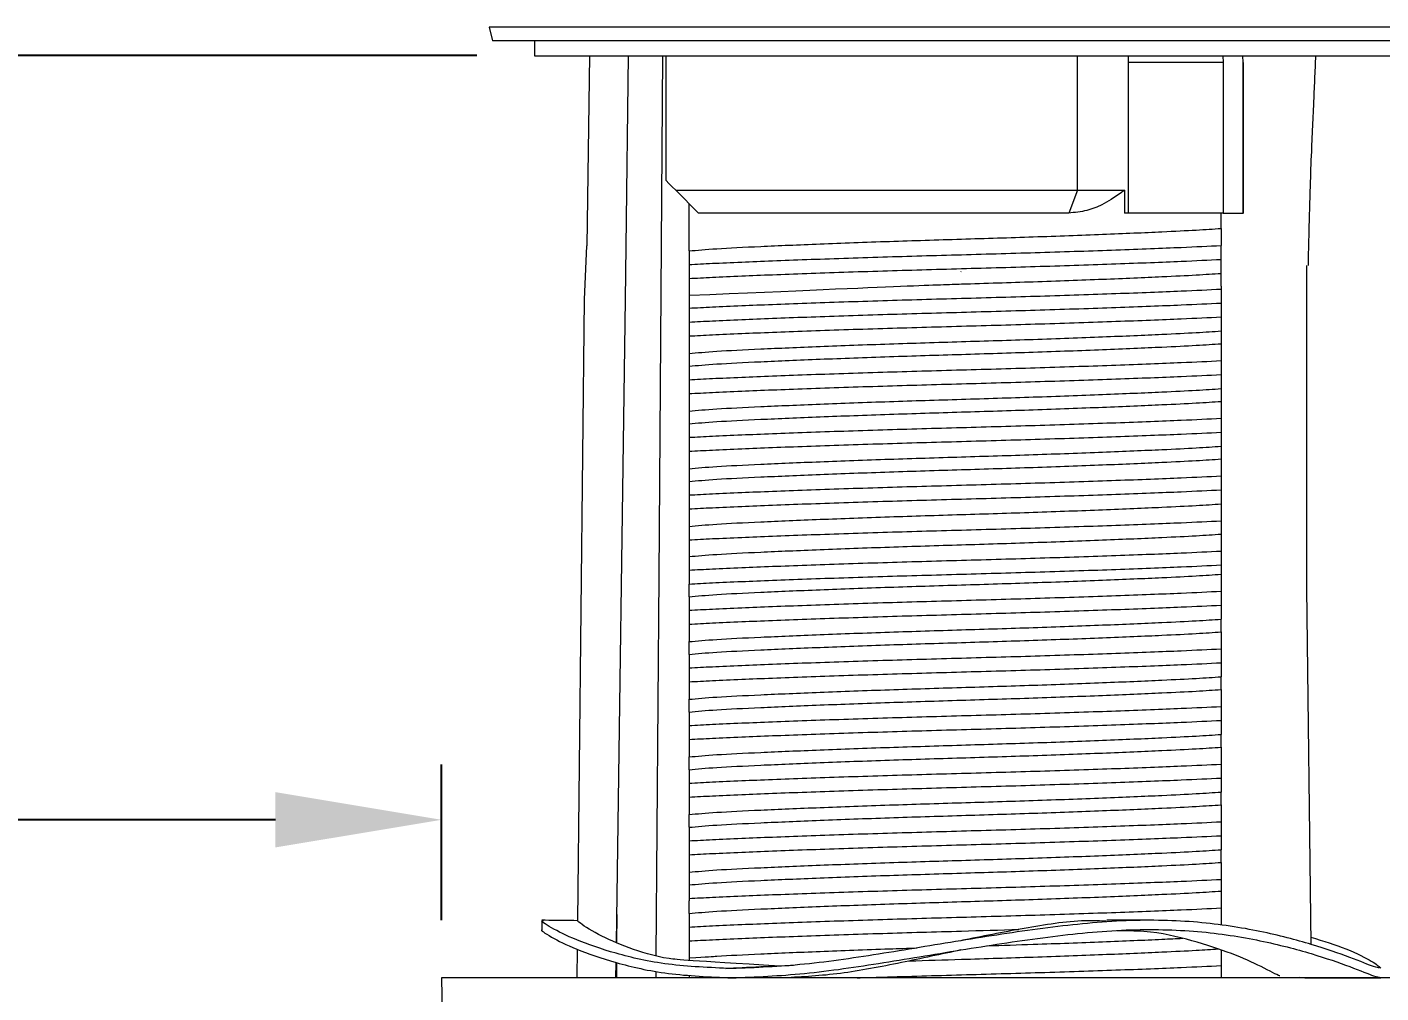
# Model space of a CAD drawing. Header units: inches. Extents: x 4.3 to 18.3, y 1.7 to 16.3.
# Drawn here: x 13.688 to 15.155, y 12.285 to 13.332 of the extents above; entities that cross this region are included whole.
import ezdxf

# ---------------------------------------------------------------- set-up
doc = ezdxf.new("R2010")
doc.units = ezdxf.units.IN
doc.header["$MEASUREMENT"] = 0
doc.header["$PDSIZE"] = -1
doc.layers.add('Dim', color=1, linetype='Continuous')
doc.layers.add('Object', color=4, linetype='Continuous')
doc.styles.get("Standard").update_dxf_attribs({"font": 'romans.shx'})
doc.dimstyles.get("Standard").update_dxf_attribs({"dimtxt": 0.125, "dimasz": 0.18, "dimexe": 0.06, "dimexo": 0.0625, "dimgap": 0.09, "dimtad": 0, "dimtih": 1, "dimtoh": 1, "dimdec": 4, "dimlfac": 2, "dimzin": 4, "dimdsep": 46, "dimlunit": 5, "dimtxsty": 'Standard', "dimcen": 0.09, "dimadec": 0, "dimazin": 1, "dimtfac": 1, "dimtdec": 4, "dimtofl": 0, "dimtmove": 0, "dimatfit": 0, "dimfxl": 0, "dimfrac": 2, "dimtolj": 1, "dimtzin": 0, "dimarcsym": 0})

# ---------------------------------------------------------------- blocks, each defined once
blk = doc.blocks.new('*D11')
at = {"layer": 'Defpoints', "color": 0}
for p in [(15.264, 12.4725), (14.1373, 12.3011), (15.264, 12.3011)]:
    blk.add_point(p, dxfattribs=at)
at = {"layer": 'Dim', "color": 0, "lineweight": -2}
for p, q in [((14.1373, 12.3636), (14.1373, 12.5325)), ((15.264, 12.3636), (15.264, 12.5325)), ((13.9573, 12.4725), (12.9119, 12.4725)), ((15.444, 12.4725), (15.624, 12.4725))]:
    blk.add_line(p, q, dxfattribs=at)
at = {"layer": 'Dim', "color": 0}
for points in [[(13.9573, 12.5025), (13.9573, 12.4425), (14.1373, 12.4725)], [(15.444, 12.5025), (15.444, 12.4425), (15.264, 12.4725)]]:
    blk.add_solid(points, dxfattribs=at)
at = {"layer": 'Dim', "color": 0, "insert": (12.3844, 12.4725), "char_height": 0.125, "attachment_point": 5}
blk.add_mtext('\\A1;2 1/4\\P [55mm]\\PClearance\\PRequired\\PDirectly\\PBelow\\PCounter', dxfattribs=at)
blk = doc.blocks.new('*D13')
at = {"layer": 'Defpoints', "color": 0}
for p in [(12.2831, 14.7845), (17.5049, 14.7845), (15.3602, 13.3011)]:
    blk.add_point(p, dxfattribs=at)
at = {"layer": 'Dim', "color": 0, "lineweight": -2}
for p, q in [((12.3456, 14.7845), (17.5649, 14.7845)), ((17.5049, 14.6045), (17.5049, 14.1534)), ((17.5049, 13.4811), (17.5049, 13.5508)), ((15.4227, 13.3011), (17.5649, 13.3011))]:
    blk.add_line(p, q, dxfattribs=at)
at = {"layer": 'Dim', "color": 0}
for points in [[(17.4749, 14.6045), (17.5349, 14.6045), (17.5049, 14.7845)], [(17.4749, 13.4811), (17.5349, 13.4811), (17.5049, 13.3011)]]:
    blk.add_solid(points, dxfattribs=at)
at = {"layer": 'Dim', "color": 0, "insert": (17.5049, 13.8521), "char_height": 0.125, "attachment_point": 5}
blk.add_mtext('\\A1;2 15/16\\P [75mm]', dxfattribs=at)
blk = doc.blocks.new('*D15')
at = {"layer": 'Defpoints', "color": 0}
for p in [(10.9986, 13.3011), (14.2381, 13.3011), (14.0329, 10.2028)]:
    blk.add_point(p, dxfattribs=at)
at = {"layer": 'Dim', "color": 0, "lineweight": -2}
for p, q in [((14.1756, 13.3011), (10.9386, 13.3011)), ((10.9986, 13.1211), (10.9986, 12.0278)), ((10.9986, 10.3828), (10.9986, 11.4252)), ((13.9704, 10.2028), (10.9386, 10.2028))]:
    blk.add_line(p, q, dxfattribs=at)
at = {"layer": 'Dim', "color": 0}
for points in [[(10.9686, 13.1211), (11.0286, 13.1211), (10.9986, 13.3011)], [(10.9686, 10.3828), (11.0286, 10.3828), (10.9986, 10.2028)]]:
    blk.add_solid(points, dxfattribs=at)
at = {"layer": 'Dim', "color": 0, "insert": (10.9986, 11.7265), "char_height": 0.125, "attachment_point": 5}
blk.add_mtext('\\A1;6 3/16\\P [155mm]', dxfattribs=at)
blk = doc.blocks.new('*D16')
at = {"layer": 'Defpoints', "color": 0}
for p in [(14.2381, 13.3011), (10.1019, 4.9757), (14.7006, 4.9757)]:
    blk.add_point(p, dxfattribs=at)
at = {"layer": 'Dim', "color": 0, "lineweight": -2}
for p, q in [((14.1756, 13.3011), (10.0419, 13.3011)), ((10.1019, 13.1211), (10.1019, 9.4413)), ((10.1019, 5.1557), (10.1019, 8.8387)), ((14.6381, 4.9757), (10.0419, 4.9757))]:
    blk.add_line(p, q, dxfattribs=at)
at = {"layer": 'Dim', "color": 0}
for points in [[(10.0719, 13.1211), (10.1319, 13.1211), (10.1019, 13.3011)], [(10.0719, 5.1557), (10.1319, 5.1557), (10.1019, 4.9757)]]:
    blk.add_solid(points, dxfattribs=at)
at = {"layer": 'Dim', "color": 0, "insert": (10.1019, 9.14), "char_height": 0.125, "attachment_point": 5}
blk.add_mtext('\\A1;16 5/8\\P [425mm]', dxfattribs=at)

msp = doc.modelspace()

# ---------------------------------------------------------------- linework, layer by layer
at = {"layer": 'Object', "color": 4, "linetype": 'Continuous', "lineweight": 15}
for p, q in [((15.409299, 13.332111), (14.188827, 13.332111)), ((14.188827, 13.332111), (14.192566, 13.317111)), ((15.405559, 13.317111), (14.192566, 13.317111)), ((14.238146, 13.317111), (14.238146, 13.301079)), ((14.238146, 13.301079), (15.360193, 13.301079)), ((14.297743, 13.301079), (14.294878, 13.09479)), ((14.337372, 13.094121), (14.339996, 13.300961)), ((14.372987, 12.736604), (14.3771, 13.301079)), ((14.380638, 13.165576), (14.380638, 13.301079)), ((14.826334, 13.155142), (14.826334, 13.301079)), ((14.881248, 13.301079), (14.881248, 13.130143)), ((14.984307, 13.293528), (14.881248, 13.293528)), ((14.983805, 13.301079), (14.984307, 13.293528)), ((14.984307, 13.293528), (14.984307, 13.130143)), ((15.006022, 13.293528), (15.005508, 13.301079)), ((15.006022, 13.293528), (15.006405, 13.293528)), ((15.006022, 13.130143), (15.006022, 13.293528)), ((15.006405, 13.130143), (15.006405, 13.293528)), ((14.415779, 13.130434), (14.391071, 13.155142)), ((14.391071, 13.155142), (14.826334, 13.155142)), ((14.826334, 13.155142), (14.816942, 13.130434)), ((14.826334, 13.155142), (14.877399, 13.155142)), ((14.877399, 13.155142), (14.877399, 13.130143)), ((14.405638, 13.089347), (14.405638, 13.140576)), ((14.816942, 13.130434), (14.415779, 13.130434)), ((14.95507, 13.130143), (14.877399, 13.130143)), ((14.984307, 13.130143), (14.95507, 13.130143)), ((14.982126, 13.113745), (14.982126, 13.130143)), ((14.984307, 13.130143), (15.006022, 13.130143)), ((15.006405, 13.130143), (15.006022, 13.130143)), ((14.294452, 13.09479), (14.291747, 13.036604)), ((14.336574, 13.036604), (14.337372, 13.094121)), ((14.982126, 13.051245), (14.982126, 13.095368)), ((14.700049, 13.066831), (14.700341, 13.066907)), ((14.291747, 13.036604), (14.284643, 12.362919)), ((14.326886, 12.339117), (14.336574, 13.036604)), ((14.369985, 12.324599), (14.372987, 12.736604)), ((14.405638, 12.714347), (14.405638, 12.728161)), ((14.982126, 12.676245), (14.982126, 12.690059)), ((14.405638, 12.651847), (14.405638, 12.665661)), ((14.982126, 12.613745), (14.982126, 12.627559)), ((14.405638, 12.589347), (14.405638, 12.603161)), ((14.982126, 12.551244), (14.982126, 12.565059)), ((14.405638, 12.526847), (14.405638, 12.540661)), ((14.982126, 12.488745), (14.982126, 12.502559)), ((14.405638, 12.464348), (14.405638, 12.478161)), ((14.982126, 12.426245), (14.982126, 12.440059)), ((14.405638, 12.37086), (14.405638, 12.384674)), ((14.327314, 12.369908), (14.327089, 12.339031)), ((14.245952, 12.363224), (14.245952, 12.353224)), ((14.904883, 12.363578), (14.858297, 12.363578)), ((14.284284, 12.332068), (14.283854, 12.301079)), ((14.326358, 12.301079), (14.326589, 12.317723)), ((14.326933, 12.317625), (14.326813, 12.301079)), ((15.092161, 12.301079), (14.137265, 12.301079)), ((14.137265, 12.301079), (14.137958, 12.26136)), ((14.369814, 12.301079), (14.369863, 12.307885)), ((15.26401, 12.301079), (15.092161, 12.301079))]:
    msp.add_line(p, q, dxfattribs=at)
at = {"layer": 'Object', "color": 2, "linetype": 'Continuous', "lineweight": 15}
for p, q in [((15.074991, 12.723379), (15.074887, 13.073644)), ((15.079563, 12.337398), (15.074991, 12.723379))]:
    msp.add_line(p, q, dxfattribs=at)
at = {"layer": 'Object', "color": 4, "linetype": 'Continuous', "lineweight": 15, "flags": 128}
msp.add_lwpolyline([(14.380638, 13.165576), (14.383733, 13.16248), (14.387213, 13.159001), (14.391071, 13.155142)], dxfattribs=at)
at = {"layer": 'Object', "color": 2, "linetype": 'Continuous', "lineweight": 15}
msp.add_open_spline([(15.076671, 13.073644), (15.076927, 13.085733), (15.077534, 13.114374), (15.078669, 13.155794), (15.080128, 13.195289), (15.081512, 13.224516), (15.082681, 13.250721), (15.083637, 13.275007), (15.084421, 13.292435), (15.08481, 13.301079)], degree=3, knots=[0, 0, 0, 0, 0.15851215, 0.37554773, 0.54046608, 0.68084871, 0.76850115, 0.88517933, 1, 1, 1, 1], dxfattribs=at)
at = {"layer": 'Object', "color": 4, "linetype": 'Continuous', "lineweight": 15}
for points, knots in [([(14.877399, 13.155142), (14.864542, 13.146058), (14.846358, 13.133211), (14.823606, 13.131063), (14.816942, 13.130434)], [0, 0, 0, 0, 0.707097, 1, 1, 1, 1]), ([(14.405638, 13.089347), (14.414442, 13.090168), (14.432055, 13.091811), (14.481774, 13.094239), (14.545751, 13.096997), (14.621016, 13.099754), (14.700636, 13.102205), (14.780264, 13.104654), (14.855506, 13.107416), (14.914314, 13.109931), (14.956664, 13.112017), (14.973704, 13.113173), (14.982126, 13.113745)], [0, 0, 0, 0, 0.10359718, 0.20724637, 0.3150708, 0.42289535, 0.52703795, 0.63118053, 0.73900509, 0.84682967, 0.92429456, 1, 1, 1, 1]), ([(14.982126, 13.113745), (14.982126, 13.11215), (14.982126, 13.108962), (14.982126, 13.102905), (14.982126, 13.098162), (14.982126, 13.095368)], [0, 0, 0, 0, 0.29123288, 0.58246139, 1, 1, 1, 1]), ([(14.405638, 13.074598), (14.413696, 13.075028), (14.430042, 13.0759), (14.470665, 13.077719), (14.531059, 13.080068), (14.613442, 13.082833), (14.70062, 13.085281), (14.787902, 13.087732), (14.869962, 13.09049), (14.93698, 13.093073), (14.968375, 13.094581), (14.982126, 13.095242)], [0, 0, 0, 0, 0.06823989, 0.13843289, 0.2668113, 0.39518972, 0.51918589, 0.64318207, 0.77156047, 0.8999389, 1, 1, 1, 1]), ([(14.405638, 13.089347), (14.405638, 13.087498), (14.405638, 13.084719), (14.405638, 13.079367), (14.405638, 13.076272), (14.405638, 13.074723)], [0, 0, 0, 0, 0.49896837, 0.74937868, 1, 1, 1, 1]), ([(14.405638, 13.059506), (14.413696, 13.059936), (14.430042, 13.060808), (14.470665, 13.062627), (14.531059, 13.064976), (14.613442, 13.067741), (14.70062, 13.070189), (14.787902, 13.07264), (14.869962, 13.075399), (14.93698, 13.077981), (14.968375, 13.079489), (14.982126, 13.08015)], [0, 0, 0, 0, 0.06823988, 0.13843289, 0.2668113, 0.39518972, 0.51918589, 0.64318207, 0.77156047, 0.8999389, 1, 1, 1, 1]), ([(14.405638, 13.074723), (14.405638, 13.074162), (14.405638, 13.073367), (14.405638, 13.071288), (14.405638, 13.069604), (14.405638, 13.067833), (14.405638, 13.066299), (14.405638, 13.064608), (14.405638, 13.062533), (14.405638, 13.06079), (14.405638, 13.059984), (14.405638, 13.059632)], [0, 0, 0, 0, 0.22731839, 0.32180567, 0.41716608, 0.47803457, 0.53908057, 0.59812677, 0.69631448, 0.86720562, 1, 1, 1, 1]), ([(14.405638, 13.059632), (14.405638, 12.735866), (14.405638, 12.732568), (14.405638, 12.730087), (14.405638, 12.728161)], [0, 0, 0, 0, 0.22365261, 1, 1, 1, 1]), ([(14.405846, 13.041205), (14.64925, 13.051897), (14.700706, 13.05354), (14.780328, 13.055965), (14.855488, 13.058731), (14.914317, 13.061245), (14.956663, 13.063331), (14.973704, 13.064487), (14.982126, 13.065058)], [0, 0, 0, 0, 0.17878157, 0.35960752, 0.54682658, 0.73404568, 0.86855034, 1, 1, 1, 1]), ([(14.405638, 13.027315), (14.413696, 13.027745), (14.430042, 13.028617), (14.470665, 13.030437), (14.531059, 13.032786), (14.613442, 13.03555), (14.70062, 13.037999), (14.787902, 13.04045), (14.869962, 13.043208), (14.93698, 13.04579), (14.968375, 13.047299), (14.982126, 13.04796)], [0, 0, 0, 0, 0.06823989, 0.13843289, 0.2668113, 0.39518972, 0.51918589, 0.64318207, 0.77156047, 0.8999389, 1, 1, 1, 1]), ([(14.982126, 13.051245), (14.982126, 13.04965), (14.982126, 13.046462), (14.982126, 13.040404), (14.982126, 13.035662), (14.982126, 13.032868)], [0, 0, 0, 0, 0.29123412, 0.58246269, 1, 1, 1, 1]), ([(14.405638, 13.012223), (14.413696, 13.012653), (14.430042, 13.013525), (14.470665, 13.015345), (14.531059, 13.017694), (14.613442, 13.020458), (14.70062, 13.022907), (14.787902, 13.025358), (14.869962, 13.028116), (14.93698, 13.030698), (14.968375, 13.032207), (14.982126, 13.032868)], [0, 0, 0, 0, 0.06823988, 0.13843289, 0.2668113, 0.39518972, 0.51918589, 0.64318207, 0.77156047, 0.8999389, 1, 1, 1, 1]), ([(14.405638, 13.012223), (14.413696, 13.012653), (14.430042, 13.013526), (14.470665, 13.015345), (14.531059, 13.017694), (14.613442, 13.020459), (14.70062, 13.022907), (14.787902, 13.025358), (14.869962, 13.028117), (14.93698, 13.030698), (14.968375, 13.032207), (14.982126, 13.032868)], [0, 0, 0, 0, 0.06823989, 0.1384329, 0.26681131, 0.39518972, 0.51918589, 0.64318206, 0.77156048, 0.89993888, 1, 1, 1, 1]), ([(14.982126, 13.032868), (14.982126, 12.735707), (14.982126, 12.733207), (14.982126, 12.727895), (14.982126, 12.723158), (14.982126, 12.720368)], [0, 0, 0, 0, 0.18712689, 0.52113264, 1, 1, 1, 1]), ([(14.405638, 12.997131), (14.413696, 12.997561), (14.430042, 12.998434), (14.470665, 13.000253), (14.531059, 13.002603), (14.613442, 13.005367), (14.70062, 13.007815), (14.787902, 13.010266), (14.869962, 13.013025), (14.93698, 13.015606), (14.968375, 13.017115), (14.982126, 13.017776)], [0, 0, 0, 0, 0.06823989, 0.13843289, 0.26681131, 0.39518972, 0.51918589, 0.64318206, 0.77156048, 0.89993888, 1, 1, 1, 1]), ([(14.405638, 12.978162), (14.414442, 12.978982), (14.432055, 12.980624), (14.481774, 12.983053), (14.545751, 12.985811), (14.621016, 12.988568), (14.700636, 12.991019), (14.780264, 12.993468), (14.855506, 12.99623), (14.914314, 12.998746), (14.956664, 13.000831), (14.973704, 13.001987), (14.982126, 13.002559)], [0, 0, 0, 0, 0.10359717, 0.20724637, 0.3150708, 0.42289535, 0.52703795, 0.63118053, 0.73900508, 0.84682967, 0.92429456, 1, 1, 1, 1]), ([(14.405638, 12.964347), (14.414442, 12.965168), (14.432055, 12.966811), (14.481774, 12.969239), (14.545751, 12.971997), (14.621016, 12.974754), (14.700636, 12.977205), (14.780264, 12.979654), (14.855506, 12.982416), (14.914314, 12.984931), (14.956664, 12.987017), (14.973704, 12.988173), (14.982126, 12.988745)], [0, 0, 0, 0, 0.10359718, 0.20724637, 0.3150708, 0.42289535, 0.52703795, 0.63118053, 0.73900509, 0.84682967, 0.92429456, 1, 1, 1, 1]), ([(14.405638, 12.949723), (14.413696, 12.950153), (14.430042, 12.951026), (14.470665, 12.952845), (14.531059, 12.955194), (14.613442, 12.957959), (14.70062, 12.960407), (14.787902, 12.962858), (14.869962, 12.965616), (14.93698, 12.968199), (14.968375, 12.969707), (14.982126, 12.970368)], [0, 0, 0, 0, 0.06823989, 0.13843289, 0.2668113, 0.39518972, 0.51918589, 0.64318207, 0.77156047, 0.8999389, 1, 1, 1, 1]), ([(14.405638, 12.934632), (14.413696, 12.935062), (14.430042, 12.935934), (14.470665, 12.937753), (14.531059, 12.940102), (14.613442, 12.942867), (14.70062, 12.945315), (14.787902, 12.947766), (14.869962, 12.950524), (14.93698, 12.953107), (14.968375, 12.954615), (14.982126, 12.955276)], [0, 0, 0, 0, 0.06823988, 0.13843289, 0.2668113, 0.39518972, 0.51918589, 0.64318207, 0.77156047, 0.8999389, 1, 1, 1, 1]), ([(14.405638, 12.915661), (14.414442, 12.916482), (14.432055, 12.918125), (14.481774, 12.920553), (14.545751, 12.923311), (14.621016, 12.926068), (14.700636, 12.928519), (14.780264, 12.930968), (14.855506, 12.93373), (14.914314, 12.936245), (14.956664, 12.938331), (14.973704, 12.939487), (14.982126, 12.940059)], [0, 0, 0, 0, 0.10359718, 0.20724637, 0.3150708, 0.42289536, 0.52703795, 0.63118053, 0.73900509, 0.84682967, 0.92429456, 1, 1, 1, 1]), ([(14.405638, 12.901847), (14.414442, 12.902668), (14.432055, 12.904311), (14.481774, 12.90674), (14.545751, 12.909497), (14.621016, 12.912254), (14.700636, 12.914705), (14.780264, 12.917154), (14.855506, 12.919916), (14.914314, 12.922432), (14.956664, 12.924517), (14.973704, 12.925673), (14.982126, 12.926245)], [0, 0, 0, 0, 0.10359718, 0.20724638, 0.3150708, 0.42289535, 0.52703794, 0.63118053, 0.73900508, 0.84682967, 0.92429456, 1, 1, 1, 1]), ([(14.405638, 12.887223), (14.413696, 12.887653), (14.430042, 12.888526), (14.470665, 12.890345), (14.531059, 12.892695), (14.613442, 12.895458), (14.70062, 12.897908), (14.787902, 12.900358), (14.869962, 12.903117), (14.93698, 12.905698), (14.968375, 12.907207), (14.982126, 12.907868)], [0, 0, 0, 0, 0.06823989, 0.13843289, 0.26681131, 0.39518971, 0.51918589, 0.64318206, 0.77156048, 0.89993888, 1, 1, 1, 1]), ([(14.405638, 12.872132), (14.413696, 12.872562), (14.430042, 12.873434), (14.470665, 12.875253), (14.531059, 12.877603), (14.613442, 12.880366), (14.70062, 12.882816), (14.787902, 12.885266), (14.869962, 12.888024), (14.93698, 12.890607), (14.968375, 12.892115), (14.982126, 12.892776)], [0, 0, 0, 0, 0.06823989, 0.13843289, 0.26681131, 0.39518971, 0.51918589, 0.64318206, 0.77156046, 0.89993888, 1, 1, 1, 1]), ([(14.405638, 12.853162), (14.414442, 12.853982), (14.432055, 12.855624), (14.481774, 12.858054), (14.545751, 12.860811), (14.621016, 12.863568), (14.700636, 12.866019), (14.780264, 12.868468), (14.855506, 12.87123), (14.914314, 12.873746), (14.956664, 12.875831), (14.973704, 12.876987), (14.982126, 12.877559)], [0, 0, 0, 0, 0.10359717, 0.20724637, 0.31507079, 0.42289535, 0.52703793, 0.63118053, 0.73900508, 0.84682967, 0.92429456, 1, 1, 1, 1]), ([(14.405638, 12.839348), (14.414442, 12.840168), (14.432055, 12.84181), (14.481774, 12.844239), (14.545751, 12.846997), (14.621016, 12.849754), (14.700636, 12.852205), (14.780264, 12.854654), (14.855506, 12.857416), (14.914314, 12.859932), (14.956664, 12.862017), (14.973704, 12.863173), (14.982126, 12.863745)], [0, 0, 0, 0, 0.10359717, 0.20724637, 0.3150708, 0.42289535, 0.52703793, 0.63118053, 0.73900508, 0.84682967, 0.92429456, 1, 1, 1, 1]), ([(14.405638, 12.824723), (14.413696, 12.825153), (14.430042, 12.826025), (14.470665, 12.827845), (14.531059, 12.830194), (14.613442, 12.832959), (14.70062, 12.835407), (14.787902, 12.837858), (14.869962, 12.840617), (14.93698, 12.843199), (14.968375, 12.844707), (14.982126, 12.845368)], [0, 0, 0, 0, 0.06823989, 0.1384329, 0.26681131, 0.39518972, 0.51918589, 0.64318206, 0.77156048, 0.8999389, 1, 1, 1, 1]), ([(14.405638, 12.809631), (14.413696, 12.810061), (14.430042, 12.810934), (14.470665, 12.812753), (14.531059, 12.815103), (14.613442, 12.817867), (14.70062, 12.820315), (14.787902, 12.822766), (14.869962, 12.825525), (14.93698, 12.828106), (14.968375, 12.829615), (14.982126, 12.830276)], [0, 0, 0, 0, 0.06823989, 0.13843289, 0.26681131, 0.39518972, 0.51918589, 0.64318206, 0.77156048, 0.89993888, 1, 1, 1, 1]), ([(14.405638, 12.790662), (14.414442, 12.791482), (14.432055, 12.793124), (14.481774, 12.795553), (14.545751, 12.798311), (14.621016, 12.801068), (14.700636, 12.803519), (14.780264, 12.805968), (14.855506, 12.80873), (14.914314, 12.811245), (14.956664, 12.813331), (14.973704, 12.814487), (14.982126, 12.815059)], [0, 0, 0, 0, 0.10359717, 0.20724637, 0.3150708, 0.42289535, 0.52703793, 0.63118053, 0.73900508, 0.84682967, 0.92429456, 1, 1, 1, 1]), ([(14.405638, 12.790662), (14.414442, 12.791482), (14.432055, 12.793125), (14.481774, 12.795553), (14.545751, 12.798311), (14.621016, 12.801068), (14.700636, 12.803519), (14.780264, 12.805968), (14.855506, 12.80873), (14.914314, 12.811245), (14.956664, 12.813331), (14.973704, 12.814487), (14.982126, 12.815059)], [0, 0, 0, 0, 0.10359718, 0.20724637, 0.3150708, 0.42289535, 0.52703795, 0.63118053, 0.73900508, 0.84682967, 0.92429456, 1, 1, 1, 1]), ([(14.405638, 12.776037), (14.413696, 12.776467), (14.430042, 12.777339), (14.470665, 12.779159), (14.531059, 12.781508), (14.613442, 12.784273), (14.70062, 12.786721), (14.787902, 12.789172), (14.869962, 12.79193), (14.93698, 12.794513), (14.968375, 12.796021), (14.982126, 12.796682)], [0, 0, 0, 0, 0.06823989, 0.1384329, 0.26681131, 0.39518972, 0.51918589, 0.64318206, 0.77156048, 0.8999389, 1, 1, 1, 1]), ([(14.405638, 12.757877), (14.414442, 12.758698), (14.432055, 12.76034), (14.481774, 12.762769), (14.545751, 12.765527), (14.621016, 12.768284), (14.700636, 12.770735), (14.780264, 12.773184), (14.855506, 12.775946), (14.914314, 12.778461), (14.956664, 12.780547), (14.973704, 12.781703), (14.982126, 12.782274)], [0, 0, 0, 0, 0.10359718, 0.20724637, 0.3150708, 0.42289536, 0.52703795, 0.63118053, 0.73900509, 0.84682967, 0.92429456, 1, 1, 1, 1]), ([(14.405638, 12.743253), (14.413696, 12.743683), (14.430042, 12.744556), (14.470665, 12.746375), (14.531059, 12.748725), (14.613442, 12.751488), (14.70062, 12.753937), (14.787902, 12.756388), (14.869962, 12.759146), (14.93698, 12.761728), (14.968375, 12.763237), (14.982126, 12.763898)], [0, 0, 0, 0, 0.06823989, 0.13843289, 0.26681131, 0.39518971, 0.51918589, 0.64318206, 0.77156046, 0.89993888, 1, 1, 1, 1]), ([(14.405638, 12.728161), (14.413696, 12.728591), (14.430042, 12.729464), (14.470665, 12.731283), (14.531059, 12.733632), (14.613442, 12.736397), (14.70062, 12.738845), (14.787902, 12.741296), (14.869962, 12.744054), (14.93698, 12.746637), (14.968375, 12.748145), (14.982126, 12.748806)], [0, 0, 0, 0, 0.06823989, 0.13843289, 0.2668113, 0.39518972, 0.51918589, 0.64318207, 0.77156047, 0.8999389, 1, 1, 1, 1]), ([(14.405638, 12.714347), (14.414442, 12.715168), (14.432055, 12.716811), (14.481774, 12.719239), (14.545751, 12.721997), (14.621016, 12.724754), (14.700636, 12.727205), (14.780264, 12.729654), (14.855506, 12.732416), (14.914314, 12.734931), (14.956664, 12.737017), (14.973704, 12.738173), (14.982126, 12.738744)], [0, 0, 0, 0, 0.10359718, 0.20724637, 0.3150708, 0.42289536, 0.52703795, 0.63118053, 0.73900509, 0.84682967, 0.92429456, 1, 1, 1, 1]), ([(14.405638, 12.699723), (14.413696, 12.700153), (14.430042, 12.701026), (14.470665, 12.702845), (14.531059, 12.705195), (14.613442, 12.707958), (14.70062, 12.710407), (14.787902, 12.712858), (14.869962, 12.715616), (14.93698, 12.718198), (14.968375, 12.719707), (14.982126, 12.720368)], [0, 0, 0, 0, 0.06823989, 0.13843289, 0.26681131, 0.39518971, 0.51918589, 0.64318206, 0.77156046, 0.89993888, 1, 1, 1, 1]), ([(14.982126, 12.720368), (14.982126, 12.719599), (14.982126, 12.718536), (14.982126, 12.715974), (14.982126, 12.714073), (14.982126, 12.712167), (14.982126, 12.710369), (14.982126, 12.708405), (14.982126, 12.706504), (14.982126, 12.705711), (14.982126, 12.705276)], [0, 0, 0, 0, 0.25577249, 0.3535624, 0.45218662, 0.52389032, 0.59559758, 0.68872621, 0.82907024, 1, 1, 1, 1]), ([(14.405638, 12.714347), (14.405638, 12.712497), (14.405638, 12.709719), (14.405638, 12.704367), (14.405638, 12.701272), (14.405638, 12.699723)], [0, 0, 0, 0, 0.49896837, 0.74937868, 1, 1, 1, 1]), ([(14.405638, 12.684632), (14.413696, 12.685062), (14.430042, 12.685934), (14.470665, 12.687753), (14.531059, 12.690102), (14.613442, 12.692867), (14.70062, 12.695315), (14.787902, 12.697766), (14.869962, 12.700524), (14.93698, 12.703107), (14.968375, 12.704615), (14.982126, 12.705276)], [0, 0, 0, 0, 0.06823989, 0.13843289, 0.2668113, 0.39518972, 0.51918589, 0.64318207, 0.77156047, 0.8999389, 1, 1, 1, 1]), ([(14.405638, 12.699723), (14.405638, 12.699162), (14.405638, 12.698367), (14.405638, 12.696288), (14.405638, 12.694604), (14.405638, 12.692833), (14.405638, 12.691299), (14.405638, 12.689608), (14.405638, 12.687533), (14.405638, 12.685791), (14.405638, 12.684984), (14.405638, 12.684632)], [0, 0, 0, 0, 0.227318462, 0.321805776, 0.417156742, 0.478036568, 0.539082585, 0.598128813, 0.696316555, 0.867201485, 1, 1, 1, 1]), ([(14.982126, 12.705276), (14.982126, 12.703571), (14.982126, 12.70016), (14.982126, 12.694927), (14.982126, 12.691849), (14.982126, 12.690059)], [0, 0, 0, 0, 0.29499571, 0.58999675, 1, 1, 1, 1]), ([(14.405638, 12.665661), (14.414442, 12.666482), (14.432055, 12.668124), (14.481774, 12.670554), (14.545751, 12.673311), (14.621016, 12.676068), (14.700636, 12.678519), (14.780264, 12.680968), (14.855506, 12.68373), (14.914314, 12.686245), (14.956664, 12.688331), (14.973704, 12.689487), (14.982126, 12.690059)], [0, 0, 0, 0, 0.10359718, 0.20724638, 0.3150708, 0.42289535, 0.52703794, 0.63118053, 0.73900508, 0.84682966, 0.92429456, 1, 1, 1, 1]), ([(14.405638, 12.684632), (14.405638, 12.682883), (14.405638, 12.678289), (14.405638, 12.671659), (14.405638, 12.667662), (14.405638, 12.665661)], [0, 0, 0, 0, 0.23490429, 0.61712134, 1, 1, 1, 1]), ([(14.405638, 12.651847), (14.414442, 12.652668), (14.432055, 12.65431), (14.481774, 12.656739), (14.545751, 12.659497), (14.621016, 12.662254), (14.700636, 12.664705), (14.780264, 12.667154), (14.855506, 12.669916), (14.914314, 12.672431), (14.956664, 12.674517), (14.973704, 12.675673), (14.982126, 12.676245)], [0, 0, 0, 0, 0.10359718, 0.20724638, 0.3150708, 0.42289535, 0.52703794, 0.63118054, 0.73900508, 0.84682967, 0.92429456, 1, 1, 1, 1]), ([(14.982126, 12.676245), (14.982126, 12.67465), (14.982126, 12.671462), (14.982126, 12.665404), (14.982126, 12.660662), (14.982126, 12.657868)], [0, 0, 0, 0, 0.29123412, 0.58246269, 1, 1, 1, 1]), ([(14.405638, 12.637223), (14.413696, 12.637653), (14.430042, 12.638526), (14.470665, 12.640345), (14.531059, 12.642695), (14.613442, 12.645459), (14.70062, 12.647907), (14.787902, 12.650358), (14.869962, 12.653117), (14.93698, 12.655698), (14.968375, 12.657207), (14.982126, 12.657868)], [0, 0, 0, 0, 0.06823989, 0.13843289, 0.26681131, 0.39518972, 0.51918589, 0.64318206, 0.77156048, 0.89993888, 1, 1, 1, 1]), ([(14.405638, 12.651847), (14.405638, 12.649998), (14.405638, 12.64722), (14.405638, 12.641867), (14.405638, 12.638772), (14.405638, 12.637223)], [0, 0, 0, 0, 0.49896771, 0.74937873, 1, 1, 1, 1]), ([(14.982126, 12.657868), (14.982126, 12.657099), (14.982126, 12.656036), (14.982126, 12.653474), (14.982126, 12.651573), (14.982126, 12.649667), (14.982126, 12.647869), (14.982126, 12.645905), (14.982126, 12.644004), (14.982126, 12.643211), (14.982126, 12.642776)], [0, 0, 0, 0, 0.2557736, 0.35355469, 0.45219077, 0.52389478, 0.59559014, 0.68872966, 0.8290743, 1, 1, 1, 1]), ([(14.405638, 12.622131), (14.413696, 12.622561), (14.430042, 12.623434), (14.470665, 12.625253), (14.531059, 12.627603), (14.613442, 12.630366), (14.70062, 12.632816), (14.787902, 12.635266), (14.869962, 12.638025), (14.93698, 12.640606), (14.968375, 12.642115), (14.982126, 12.642776)], [0, 0, 0, 0, 0.06823989, 0.13843289, 0.26681131, 0.39518971, 0.51918589, 0.64318206, 0.77156048, 0.89993888, 1, 1, 1, 1]), ([(14.405638, 12.637223), (14.405638, 12.636662), (14.405638, 12.635866), (14.405638, 12.633787), (14.405638, 12.632104), (14.405638, 12.630333), (14.405638, 12.628799), (14.405638, 12.627108), (14.405638, 12.625033), (14.405638, 12.62329), (14.405638, 12.622484), (14.405638, 12.622131)], [0, 0, 0, 0, 0.2273197, 0.32180753, 0.41715901, 0.47803917, 0.5390738, 0.59812035, 0.69630863, 0.86720076, 1, 1, 1, 1]), ([(14.982126, 12.642776), (14.982126, 12.641071), (14.982126, 12.637661), (14.982126, 12.632427), (14.982126, 12.629349), (14.982126, 12.627559)], [0, 0, 0, 0, 0.294995421, 0.589996169, 1, 1, 1, 1]), ([(14.405638, 12.603161), (14.414442, 12.603982), (14.432055, 12.605624), (14.481774, 12.608053), (14.545751, 12.610811), (14.621016, 12.613568), (14.700636, 12.616019), (14.780264, 12.618468), (14.855506, 12.62123), (14.914314, 12.623745), (14.956664, 12.625831), (14.973704, 12.626987), (14.982126, 12.627559)], [0, 0, 0, 0, 0.10359717, 0.20724637, 0.3150708, 0.42289535, 0.52703793, 0.63118053, 0.73900508, 0.84682967, 0.92429456, 1, 1, 1, 1]), ([(14.405638, 12.622131), (14.405638, 12.620383), (14.405638, 12.61579), (14.405638, 12.609159), (14.405638, 12.605162), (14.405638, 12.603161)], [0, 0, 0, 0, 0.234903485, 0.617121759, 1, 1, 1, 1]), ([(14.405638, 12.589347), (14.414442, 12.590168), (14.432055, 12.591811), (14.481774, 12.594239), (14.545751, 12.596997), (14.621016, 12.599754), (14.700636, 12.602205), (14.780264, 12.604654), (14.855506, 12.607416), (14.914314, 12.609931), (14.956664, 12.612017), (14.973704, 12.613173), (14.982126, 12.613745)], [0, 0, 0, 0, 0.10359718, 0.20724637, 0.3150708, 0.42289535, 0.52703795, 0.63118053, 0.73900508, 0.84682967, 0.92429456, 1, 1, 1, 1]), ([(14.982126, 12.613745), (14.982126, 12.61215), (14.982126, 12.608962), (14.982126, 12.602905), (14.982126, 12.598162), (14.982126, 12.595368)], [0, 0, 0, 0, 0.29123288, 0.58246139, 1, 1, 1, 1]), ([(14.405638, 12.574723), (14.413696, 12.575153), (14.430042, 12.576025), (14.470665, 12.577845), (14.531059, 12.580194), (14.613442, 12.582959), (14.70062, 12.585407), (14.787902, 12.587858), (14.869962, 12.590616), (14.93698, 12.593199), (14.968375, 12.594707), (14.982126, 12.595368)], [0, 0, 0, 0, 0.06823988, 0.13843289, 0.2668113, 0.39518972, 0.51918589, 0.64318207, 0.77156047, 0.8999389, 1, 1, 1, 1]), ([(14.405638, 12.589347), (14.405638, 12.587498), (14.405638, 12.584719), (14.405638, 12.579367), (14.405638, 12.576272), (14.405638, 12.574723)], [0, 0, 0, 0, 0.49896837, 0.74937868, 1, 1, 1, 1]), ([(14.982126, 12.595368), (14.982126, 12.594599), (14.982126, 12.593535), (14.982126, 12.590974), (14.982126, 12.589073), (14.982126, 12.587167), (14.982126, 12.585369), (14.982126, 12.583405), (14.982126, 12.581504), (14.982126, 12.580711), (14.982126, 12.580276)], [0, 0, 0, 0, 0.25577434, 0.35355572, 0.45219209, 0.52389631, 0.59559188, 0.68873167, 0.829069, 1, 1, 1, 1]), ([(14.405638, 12.559631), (14.413696, 12.560061), (14.430042, 12.560934), (14.470665, 12.562753), (14.531059, 12.565102), (14.613442, 12.567867), (14.70062, 12.570315), (14.787902, 12.572766), (14.869962, 12.575525), (14.93698, 12.578107), (14.968375, 12.579615), (14.982126, 12.580276)], [0, 0, 0, 0, 0.06823989, 0.1384329, 0.26681131, 0.39518972, 0.51918589, 0.64318206, 0.77156048, 0.8999389, 1, 1, 1, 1]), ([(14.405638, 12.574723), (14.405638, 12.574162), (14.405638, 12.573367), (14.405638, 12.571287), (14.405638, 12.569604), (14.405638, 12.567833), (14.405638, 12.566299), (14.405638, 12.564608), (14.405638, 12.562533), (14.405638, 12.56079), (14.405638, 12.559984), (14.405638, 12.559631)], [0, 0, 0, 0, 0.227318, 0.32181221, 0.41716298, 0.47803136, 0.53907726, 0.59812336, 0.69631091, 0.86720176, 1, 1, 1, 1]), ([(14.982126, 12.580276), (14.982126, 12.578571), (14.982126, 12.57516), (14.982126, 12.569927), (14.982126, 12.566849), (14.982126, 12.565059)], [0, 0, 0, 0, 0.294995421, 0.589996169, 1, 1, 1, 1]), ([(14.405638, 12.540661), (14.414442, 12.541482), (14.432055, 12.543125), (14.481774, 12.545553), (14.545751, 12.548311), (14.621016, 12.551068), (14.700636, 12.553519), (14.780264, 12.555968), (14.855506, 12.55873), (14.914314, 12.561245), (14.956664, 12.563331), (14.973704, 12.564487), (14.982126, 12.565059)], [0, 0, 0, 0, 0.10359718, 0.20724637, 0.3150708, 0.42289535, 0.52703795, 0.63118053, 0.73900509, 0.84682967, 0.92429456, 1, 1, 1, 1]), ([(14.405638, 12.559631), (14.405638, 12.557883), (14.405638, 12.55329), (14.405638, 12.546659), (14.405638, 12.542662), (14.405638, 12.540661)], [0, 0, 0, 0, 0.23490352, 0.61712095, 1, 1, 1, 1]), ([(14.405638, 12.526847), (14.414442, 12.527668), (14.432055, 12.529311), (14.481774, 12.531739), (14.545751, 12.534497), (14.621016, 12.537254), (14.700636, 12.539705), (14.780264, 12.542154), (14.855506, 12.544916), (14.914314, 12.547431), (14.956664, 12.549517), (14.973704, 12.550673), (14.982126, 12.551244)], [0, 0, 0, 0, 0.10359718, 0.20724637, 0.3150708, 0.42289536, 0.52703795, 0.63118053, 0.73900509, 0.84682967, 0.92429457, 1, 1, 1, 1]), ([(14.982126, 12.551244), (14.982126, 12.54965), (14.982126, 12.546462), (14.982126, 12.540404), (14.982126, 12.535662), (14.982126, 12.532868)], [0, 0, 0, 0, 0.291233281, 0.582462203, 1, 1, 1, 1]), ([(14.405638, 12.512223), (14.413696, 12.512653), (14.430042, 12.513526), (14.470665, 12.515345), (14.531059, 12.517695), (14.613442, 12.520458), (14.70062, 12.522907), (14.787902, 12.525358), (14.869962, 12.528116), (14.93698, 12.530698), (14.968375, 12.532207), (14.982126, 12.532868)], [0, 0, 0, 0, 0.06823989, 0.13843289, 0.26681131, 0.39518971, 0.51918589, 0.64318206, 0.77156046, 0.89993888, 1, 1, 1, 1]), ([(14.982126, 12.532868), (14.982126, 12.532099), (14.982126, 12.531036), (14.982126, 12.528474), (14.982126, 12.526573), (14.982126, 12.524667), (14.982126, 12.522869), (14.982126, 12.520905), (14.982126, 12.519004), (14.982126, 12.518211), (14.982126, 12.517776)], [0, 0, 0, 0, 0.25577193, 0.35355239, 0.45218783, 0.52389137, 0.59559846, 0.68872689, 0.82907061, 1, 1, 1, 1]), ([(14.405638, 12.526847), (14.405638, 12.524997), (14.405638, 12.522219), (14.405638, 12.516867), (14.405638, 12.513772), (14.405638, 12.512223)], [0, 0, 0, 0, 0.49896837, 0.74937868, 1, 1, 1, 1]), ([(14.405638, 12.497132), (14.413696, 12.497562), (14.430042, 12.498434), (14.470665, 12.500253), (14.531059, 12.502603), (14.613442, 12.505366), (14.70062, 12.507815), (14.787902, 12.510266), (14.869962, 12.513024), (14.93698, 12.515607), (14.968375, 12.517115), (14.982126, 12.517776)], [0, 0, 0, 0, 0.06823989, 0.13843289, 0.26681131, 0.39518972, 0.51918589, 0.64318207, 0.77156047, 0.8999389, 1, 1, 1, 1]), ([(14.982126, 12.517776), (14.982126, 12.516071), (14.982126, 12.51266), (14.982126, 12.507427), (14.982126, 12.504349), (14.982126, 12.502559)], [0, 0, 0, 0, 0.29499571, 0.58999675, 1, 1, 1, 1]), ([(14.405638, 12.512223), (14.405638, 12.511662), (14.405638, 12.510867), (14.405638, 12.508788), (14.405638, 12.507104), (14.405638, 12.505333), (14.405638, 12.503799), (14.405638, 12.502108), (14.405638, 12.500033), (14.405638, 12.498291), (14.405638, 12.497484), (14.405638, 12.497132)], [0, 0, 0, 0, 0.22731866, 0.32180605, 0.4171571, 0.47803698, 0.53907133, 0.59812847, 0.69631629, 0.86720137, 1, 1, 1, 1]), ([(14.405638, 12.478161), (14.414442, 12.478982), (14.432055, 12.480624), (14.481774, 12.483054), (14.545751, 12.485811), (14.621016, 12.488568), (14.700636, 12.491019), (14.780264, 12.493468), (14.855506, 12.49623), (14.914314, 12.498746), (14.956664, 12.500831), (14.973704, 12.501987), (14.982126, 12.502559)], [0, 0, 0, 0, 0.10359718, 0.20724638, 0.3150708, 0.42289535, 0.52703794, 0.63118053, 0.73900508, 0.84682967, 0.92429456, 1, 1, 1, 1]), ([(14.405638, 12.497132), (14.405638, 12.495383), (14.405638, 12.49079), (14.405638, 12.484159), (14.405638, 12.480162), (14.405638, 12.478161)], [0, 0, 0, 0, 0.23490331, 0.61712129, 1, 1, 1, 1]), ([(14.405638, 12.464348), (14.414442, 12.465168), (14.432055, 12.46681), (14.481774, 12.46924), (14.545751, 12.471997), (14.621016, 12.474754), (14.700636, 12.477205), (14.780264, 12.479654), (14.855506, 12.482416), (14.914314, 12.484931), (14.956664, 12.487017), (14.973704, 12.488173), (14.982126, 12.488745)], [0, 0, 0, 0, 0.10359717, 0.20724637, 0.31507079, 0.42289535, 0.52703793, 0.63118053, 0.73900508, 0.84682967, 0.92429456, 1, 1, 1, 1]), ([(14.982126, 12.488745), (14.982126, 12.48715), (14.982126, 12.483962), (14.982126, 12.477904), (14.982126, 12.473162), (14.982126, 12.470368)], [0, 0, 0, 0, 0.29123412, 0.58246269, 1, 1, 1, 1]), ([(14.405638, 12.449723), (14.413696, 12.450153), (14.430042, 12.451026), (14.470665, 12.452845), (14.531059, 12.455194), (14.613442, 12.457959), (14.70062, 12.460407), (14.787902, 12.462857), (14.869962, 12.465617), (14.93698, 12.468198), (14.968375, 12.469707), (14.982126, 12.470368)], [0, 0, 0, 0, 0.06823989, 0.13843289, 0.26681131, 0.39518972, 0.51918589, 0.64318206, 0.77156048, 0.89993888, 1, 1, 1, 1]), ([(14.405638, 12.464348), (14.405638, 12.462498), (14.405638, 12.45972), (14.405638, 12.454367), (14.405638, 12.451272), (14.405638, 12.449723)], [0, 0, 0, 0, 0.498968, 0.74937887, 1, 1, 1, 1]), ([(14.982126, 12.470368), (14.982126, 12.469599), (14.982126, 12.468536), (14.982126, 12.465974), (14.982126, 12.464073), (14.982126, 12.462167), (14.982126, 12.460369), (14.982126, 12.458405), (14.982126, 12.456504), (14.982126, 12.455711), (14.982126, 12.455276)], [0, 0, 0, 0, 0.2557736, 0.35355469, 0.45219077, 0.52389478, 0.59559014, 0.68872966, 0.8290743, 1, 1, 1, 1]), ([(14.405638, 12.434631), (14.413696, 12.435061), (14.430042, 12.435934), (14.470665, 12.437753), (14.531059, 12.440103), (14.613442, 12.442866), (14.70062, 12.445316), (14.787902, 12.447766), (14.869962, 12.450525), (14.93698, 12.453106), (14.968375, 12.454615), (14.982126, 12.455276)], [0, 0, 0, 0, 0.06823989, 0.13843289, 0.26681131, 0.39518971, 0.51918589, 0.64318206, 0.77156048, 0.89993888, 1, 1, 1, 1]), ([(14.405638, 12.449723), (14.405638, 12.449162), (14.405638, 12.448367), (14.405638, 12.446287), (14.405638, 12.444604), (14.405638, 12.442833), (14.405638, 12.441299), (14.405638, 12.439608), (14.405638, 12.437533), (14.405638, 12.43579), (14.405638, 12.434984), (14.405638, 12.434631)], [0, 0, 0, 0, 0.22731475, 0.32180941, 0.41716063, 0.47804062, 0.53907508, 0.59812147, 0.69630947, 0.86720113, 1, 1, 1, 1]), ([(14.982126, 12.455276), (14.982126, 12.453571), (14.982126, 12.450161), (14.982126, 12.444927), (14.982126, 12.441849), (14.982126, 12.440059)], [0, 0, 0, 0, 0.294995421, 0.589996169, 1, 1, 1, 1]), ([(14.405638, 12.415661), (14.414442, 12.416482), (14.432055, 12.418124), (14.481774, 12.420553), (14.545751, 12.423311), (14.621016, 12.426068), (14.700636, 12.428519), (14.780264, 12.430968), (14.855506, 12.43373), (14.914314, 12.436245), (14.956664, 12.438331), (14.973704, 12.439487), (14.982126, 12.440059)], [0, 0, 0, 0, 0.10359717, 0.20724637, 0.3150708, 0.42289535, 0.52703793, 0.63118053, 0.73900508, 0.84682967, 0.92429456, 1, 1, 1, 1]), ([(14.405638, 12.434631), (14.405638, 12.432883), (14.405638, 12.42829), (14.405638, 12.421659), (14.405638, 12.417662), (14.405638, 12.384674)], [0, 0, 0, 0, 0.234903485, 0.617121759, 1, 1, 1, 1]), ([(14.405638, 12.401847), (14.414442, 12.402668), (14.432055, 12.404311), (14.481774, 12.406739), (14.545751, 12.409497), (14.621016, 12.412254), (14.700636, 12.414705), (14.780264, 12.417154), (14.855506, 12.419916), (14.914314, 12.422431), (14.956664, 12.424517), (14.973704, 12.425673), (14.982126, 12.426245)], [0, 0, 0, 0, 0.10359718, 0.20724637, 0.3150708, 0.42289535, 0.52703795, 0.63118053, 0.73900509, 0.84682967, 0.92429456, 1, 1, 1, 1]), ([(14.982126, 12.426245), (14.982126, 12.376112), (14.982126, 12.375048), (14.982126, 12.372486), (14.982126, 12.370586), (14.982126, 12.36868), (14.982126, 12.366882), (14.982126, 12.364918), (14.982126, 12.363017), (14.982126, 12.362224), (14.982126, 12.361789)], [0, 0, 0, 0, 0.255774042, 0.35355531, 0.452180133, 0.523896866, 0.595592349, 0.688732034, 0.829069201, 1, 1, 1, 1]), ([(14.405638, 12.387223), (14.413696, 12.387653), (14.430042, 12.388526), (14.470665, 12.390345), (14.531059, 12.392694), (14.613442, 12.395459), (14.70062, 12.397907), (14.787902, 12.400358), (14.869962, 12.403116), (14.93698, 12.405699), (14.968375, 12.407207), (14.982126, 12.407868)], [0, 0, 0, 0, 0.06823989, 0.13843289, 0.2668113, 0.39518972, 0.51918589, 0.64318207, 0.77156047, 0.8999389, 1, 1, 1, 1]), ([(14.405638, 12.37086), (14.414442, 12.371681), (14.432055, 12.373323), (14.481774, 12.375752), (14.545751, 12.37851), (14.621016, 12.381266), (14.700636, 12.383718), (14.780264, 12.386167), (14.855506, 12.388929), (14.914314, 12.391444), (14.956664, 12.39353), (14.973704, 12.394686), (14.982126, 12.395257)], [0, 0, 0, 0, 0.10359718, 0.20724637, 0.3150708, 0.42289535, 0.52703795, 0.63118053, 0.73900509, 0.84682967, 0.92429456, 1, 1, 1, 1]), ([(14.405638, 12.356236), (14.413696, 12.356666), (14.430042, 12.357538), (14.470665, 12.359358), (14.531059, 12.361707), (14.613442, 12.364471), (14.70062, 12.36692), (14.787902, 12.369371), (14.869962, 12.372129), (14.93698, 12.374711), (14.968375, 12.37622), (14.982126, 12.376881)], [0, 0, 0, 0, 0.06823989, 0.13843289, 0.2668113, 0.39518972, 0.51918589, 0.64318207, 0.77156047, 0.8999389, 1, 1, 1, 1]), ([(14.405638, 12.37086), (14.405638, 12.36901), (14.405638, 12.366232), (14.405638, 12.36088), (14.405638, 12.357785), (14.405638, 12.356236)], [0, 0, 0, 0, 0.49896837, 0.74937868, 1, 1, 1, 1]), ([(14.246605, 12.352865), (14.24639, 12.352914), (14.2433, 12.353627), (14.255067, 12.345521), (14.281047, 12.332576), (14.324451, 12.31738), (14.380278, 12.30434), (14.428136, 12.302162), (14.451915, 12.301079)], [0, 0, 0, 0, 0.01460137, 0.21033399, 0.40853439, 0.60755065, 0.80501389, 1, 1, 1, 1]), ([(14.451915, 12.311079), (14.428138, 12.312161), (14.380282, 12.314337), (14.324433, 12.32739), (14.281115, 12.342539), (14.254813, 12.355655), (14.24321, 12.363786), (14.246984, 12.362816), (14.247614, 12.362654)], [0, 0, 0, 0, 0.19030693, 0.38303155, 0.57727201, 0.77071601, 0.96175159, 1, 1, 1, 1]), ([(14.284643, 12.362919), (14.277902, 12.363447), (14.271868, 12.363429), (14.26047, 12.363426), (14.250983, 12.363467), (14.246107, 12.363489)], [0.328226909, 0.328226909, 0.328226909, 0.328226909, 0.411511815, 0.697508792, 1, 1, 1, 1]), ([(14.504092, 12.313902), (14.403949, 12.319888), (14.375113, 12.321818), (14.338579, 12.333726), (14.306222, 12.347973), (14.288003, 12.359543), (14.285115, 12.362445), (14.284643, 12.362919)], [0, 0, 0, 0, 0.14839918, 0.41352584, 0.68150861, 0.94799201, 1, 1, 1, 1]), ([(14.405638, 12.356236), (14.405638, 12.355675), (14.405638, 12.35488), (14.405638, 12.3528), (14.405638, 12.351117), (14.405638, 12.349345), (14.405638, 12.347812), (14.405638, 12.346121), (14.405638, 12.344046), (14.405638, 12.342314), (14.405638, 12.341511), (14.405638, 12.319963)], [0, 0, 0, 0, 0.227318928, 0.321813531, 0.417164692, 0.478033321, 0.539079464, 0.598125812, 0.696313756, 0.867205307, 0.997344195, 0.997344195, 0.997344195, 0.997344195]), ([(14.405638, 12.341144), (14.413696, 12.341574), (14.430042, 12.342446), (14.470665, 12.344266), (14.531059, 12.346615), (14.613442, 12.349379), (14.692754, 12.351607), (14.742381, 12.353), (14.762877, 12.353604)], [0, 0, 0, 0, 0.06823988, 0.138432889, 0.266811297, 0.395189715, 0.519185886, 0.609221232, 0.609221232, 0.609221232, 0.609221232]), ([(15.153661, 12.312005), (15.15244, 12.311995), (15.149675, 12.311973), (15.123539, 12.322857), (15.08219, 12.337278), (15.026495, 12.352006), (14.958802, 12.362755), (14.880145, 12.364725), (14.794329, 12.356194), (14.70534, 12.342394), (14.616418, 12.327428), (14.529696, 12.314328), (14.477732, 12.312158), (14.451915, 12.311079)], [0, 0, 0, 0, 0.07307182, 0.1655496, 0.25902981, 0.35251014, 0.44498792, 0.53649316, 0.62856087, 0.72178935, 0.8154016, 0.90828348, 1, 1, 1, 1]), ([(14.451915, 12.301079), (14.477732, 12.302158), (14.529696, 12.304328), (14.616418, 12.317429), (14.70534, 12.332393), (14.794329, 12.346194), (14.880145, 12.354725), (14.958802, 12.352755), (15.026495, 12.342006), (15.08219, 12.327278), (15.123539, 12.312857), (15.149675, 12.301973), (15.15244, 12.301995), (15.153661, 12.302005)], [0, 0, 0, 0, 0.09171652, 0.1845984, 0.2782106, 0.37143912, 0.4635068, 0.55501204, 0.64748982, 0.74097015, 0.8344504, 0.92692818, 1, 1, 1, 1]), ([(14.857481, 12.362459), (14.851197, 12.362749), (14.825012, 12.363955), (14.772498, 12.355685), (14.725786, 12.346758), (14.70161, 12.341635), (14.700214, 12.34134)], [0, 0, 0, 0, 0.13181721, 0.54926519, 0.97396247, 1, 1, 1, 1]), ([(14.728503, 12.335892), (14.745366, 12.336416), (14.788952, 12.3378), (14.855506, 12.340243), (14.907744, 12.342477), (14.933531, 12.343712), (14.940532, 12.344068)], [0.563963162, 0.563963162, 0.563963162, 0.563963162, 0.631180534, 0.739005092, 0.846829667, 0.891550865, 0.891550865, 0.891550865, 0.891550865]), ([(15.045929, 12.303188), (15.045762, 12.303227), (15.04368, 12.303719), (15.026301, 12.313301), (14.995384, 12.327249), (14.951951, 12.341676), (14.909659, 12.35185), (14.879273, 12.352057), (14.869509, 12.352124)], [0, 0, 0, 0, 0.01903773, 0.23687102, 0.45794759, 0.67902373, 0.89685679, 1, 1, 1, 1]), ([(15.079469, 12.345362), (15.093, 12.341056), (15.121374, 12.331927), (15.14819, 12.317971), (15.15292, 12.313761), (15.15527, 12.311669)], [0.019611198, 0.019611198, 0.019611198, 0.019611198, 0.323567573, 0.663902833, 1, 1, 1, 1]), ([(14.405638, 12.322762), (14.426492, 12.323986), (14.441958, 12.325121), (14.481774, 12.327066), (14.545751, 12.329824), (14.605945, 12.332029), (14.642468, 12.333214), (14.652447, 12.333532)], [0.062754188, 0.062754188, 0.062754188, 0.062754188, 0.103597181, 0.207246368, 0.315070802, 0.422895347, 0.463003664, 0.463003664, 0.463003664, 0.463003664]), ([(14.700214, 12.33134), (14.67864, 12.326717), (14.634337, 12.317223), (14.568868, 12.304338), (14.528613, 12.302159), (14.50866, 12.301079)], [0, 0, 0, 0, 0.32373196, 0.6648078, 1, 1, 1, 1]), ([(14.644199, 12.319454), (14.6628, 12.320053), (14.70795, 12.321442), (14.780264, 12.323667), (14.855506, 12.326429), (14.914314, 12.328944), (14.955084, 12.330952), (14.971507, 12.332039), (14.978873, 12.332537)], [0.45192837, 0.45192837, 0.45192837, 0.45192837, 0.527037946, 0.631180533, 0.739005091, 0.846829666, 0.924294572, 0.990265171, 0.990265171, 0.990265171, 0.990265171]), ([(14.982126, 12.33141), (14.982126, 12.330259), (14.982126, 12.327478), (14.982126, 12.321917), (14.982126, 12.317175), (14.982126, 12.314381)], [0.081941837, 0.081941837, 0.081941837, 0.081941837, 0.291233281, 0.582462203, 1, 1, 1, 1]), ([(14.445295, 12.311382), (14.456209, 12.312), (14.479173, 12.313103), (14.506146, 12.314294), (14.518649, 12.314822)], [0.127952106, 0.127952106, 0.127952106, 0.127952106, 0.20724638, 0.269090048, 0.269090048, 0.269090048, 0.269090048]), ([(14.587685, 12.301079), (14.59679, 12.301375), (14.633514, 12.302535), (14.70062, 12.30442), (14.787902, 12.30687), (14.869962, 12.309629), (14.93698, 12.312211), (14.968375, 12.31372), (14.982126, 12.314381)], [0.353467839, 0.353467839, 0.353467839, 0.353467839, 0.39518971, 0.519185892, 0.643182061, 0.771560478, 0.899938885, 1, 1, 1, 1]), ([(14.982126, 12.314381), (14.982126, 12.313612), (14.982126, 12.312548), (14.982126, 12.309987), (14.982126, 12.308086), (14.982126, 12.30618), (14.982126, 12.304382), (14.982126, 12.302573), (14.982126, 12.301552), (14.982126, 12.301079)], [0, 0, 0, 0, 0.255773596, 0.353554694, 0.452190773, 0.523894784, 0.595590142, 0.688729665, 0.804910141, 0.804910141, 0.804910141, 0.804910141]), ([(14.405638, 12.303679), (14.405638, 12.303227), (14.405638, 12.302394), (14.405638, 12.301488), (14.405638, 12.301079)], [0.396307293, 0.396307293, 0.396307293, 0.396307293, 0.49896771, 0.578403826, 0.578403826, 0.578403826, 0.578403826]), ([(15.066558, 12.301665), (15.068577, 12.301531), (15.078135, 12.300896), (15.097348, 12.301112), (15.121294, 12.301222), (15.140785, 12.301234), (15.150285, 12.301192), (15.155168, 12.30117)], [0, 0, 0, 0, 0.0858921, 0.40665337, 0.6979937, 0.84476415, 1, 1, 1, 1])]:
    msp.add_open_spline(points, degree=3, knots=knots, dxfattribs=at)
msp.add_open_spline([(14.982126, 12.361789), (14.982126, 12.360698), (14.982126, 12.359606), (14.982126, 12.358536)], degree=3, dxfattribs=at)

# ---------------------------------------------------------------- dimensions: what is measured, and where the dimension line sits
at = {"layer": 'Dim'}
for base, p1, p2, picture, middle in [((17.5049458, 14.7845041), (15.3601931, 13.3010794), (12.2830542, 14.7845041), '*D13', (17.5049458, 13.8521033)), ((10.101944, 4.975702), (14.238146, 13.301079), (14.700638, 4.975702), '*D16', (10.101944, 9.139989)), ((10.998638, 13.301079), (14.032921, 10.202822), (14.238146, 13.301079), '*D15', (10.998638, 11.72647))]:
    dim = msp.add_linear_dim(base=base, p1=p1, p2=p2, angle=90, dimstyle='Standard', override={"dimpost": '\\X'}, dxfattribs=at)
    dim.commit()
    dim.dimension.update_dxf_attribs({"geometry": picture, "text_midpoint": middle, "dimtype": 160})
dim = msp.add_linear_dim(base=(15.26401, 12.472522), p1=(14.137265, 12.301079), p2=(15.26401, 12.301079), text='<>\\PClearance\\PRequired\\PDirectly\\PBelow\\PCounter', dimstyle='Standard', override={"dimpost": '\\X'}, dxfattribs=at)
dim.commit()
dim.dimension.update_dxf_attribs({"geometry": '*D11', "text_midpoint": (12.384438, 12.472522), "dimtype": 160})

doc.saveas('drawing.dxf')
